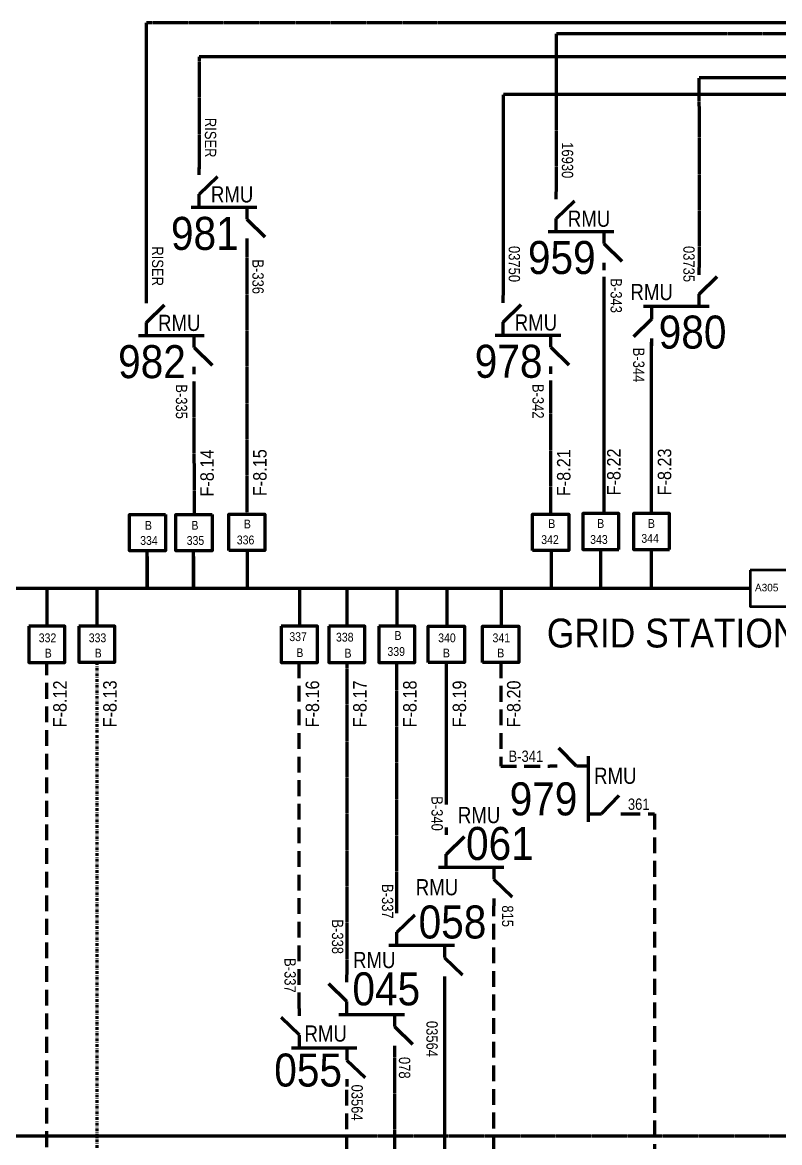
# Model space of a CAD drawing. Header units: metres. Extents: x 65984 to 144644, y -19036 to 23726.
# Drawn here: x 117349.8 to 117579.1, y 21960.8 to 22300 of the extents above; entities that cross this region are included whole.
import ezdxf
from ezdxf.enums import TextEntityAlignment as Align

# ---------------------------------------------------------------- set-up
doc = ezdxf.new("R2010")
doc.units = ezdxf.units.M
doc.header["$MEASUREMENT"] = 0
for name, pattern in [('DGN Style 2', [0.023128, 0, -0.023128]), ('DGN Style 3', [0.013877, 0, -0.013877]), ('DGN Style 4', [1.6, 0.8, -0.4, 0, -0.4]), ('HIDDEN2', [2381.25, 1587.5, -793.75])]:
    doc.linetypes.add(name, pattern=pattern)
for name, color, linetype, lineweight in [('d_eos', 111, 'Continuous', 40), ('d_eos no', 121, 'Continuous', 40), ('d_switch', 95, 'Continuous', 40), ('d_ug cable', 95, 'Continuous', 40), ('GRID STATION  04', 7, 'Continuous', 40), ('GRID STATION 01', 7, 'Continuous', 40), ('Level 37', 7, 'Continuous', 0), ('O H MAIN FEEDER', 4, 'Continuous', 100)]:
    doc.layers.add(name, color=color, linetype=linetype, lineweight=lineweight)
doc.styles.add('Style-Arial', font='arial.ttf')
doc.styles.add('Style-ENGINEERING', font='ENGINEERING.shx')
doc.styles.add('Style-msdefault', font='msdefault.shx')

# ---------------------------------------------------------------- blocks, each defined once
blk = doc.blocks.new('*U1021')
at = {"layer": 'd_eos', "color": 234, "linetype": 'Continuous', "lineweight": 211, "ltscale": 0.542324}
for p, q in [((-10.92, 12.05), (-10.92, 14.82)), ((-10.92, 4.75), (-4.06, 11.41)), ((-10.93, 0.2), (-10.93, 4.75)), ((-13.93, -0.16), (10.87, -0.16)), ((7.07, -0.16), (7.07, -4.72)), ((7.08, -4.72), (13.94, -11.38)), ((7.07, -12.02), (7.07, -14.78))]:
    blk.add_line(p, q, dxfattribs=at)
at = {"layer": 'd_ug cable', "color": 234, "linetype": 'DGN Style 2', "lineweight": 100, "flags": 128}
blk.add_lwpolyline([(7.07, -14.78), (7.07, -14.78)], close=True, dxfattribs=at)
blk = doc.blocks.new('*U1019')
at = {"layer": 'd_eos', "color": 6, "linetype": 'Continuous', "lineweight": 211, "ltscale": 0.542324}
for p, q in [((-10.92, 12.05), (-10.92, 14.82)), ((-10.92, 4.75), (-4.06, 11.41)), ((-10.93, 0.2), (-10.93, 4.75)), ((-13.93, -0.16), (10.87, -0.16)), ((7.07, -0.16), (7.07, -4.72)), ((7.08, -4.72), (13.94, -11.38)), ((7.07, -12.02), (7.07, -14.78))]:
    blk.add_line(p, q, dxfattribs=at)
at = {"layer": 'd_ug cable', "color": 6, "linetype": 'DGN Style 2', "lineweight": 100, "flags": 128}
blk.add_lwpolyline([(7.07, -14.78), (7.07, -14.78)], close=True, dxfattribs=at)
blk = doc.blocks.new('*U1031')
at = {"layer": 'd_eos', "color": 7, "linetype": 'Continuous', "lineweight": 211, "ltscale": 0.542324}
for p, q in [((-7.22, 9.63), (-7.22, 11.85)), ((-7.22, 9.63), (-7.22, 11.85)), ((-7.22, 3.79), (-12.71, 9.12)), ((-7.22, 0.15), (-7.22, 3.79)), ((-9.62, -0.14), (10.22, -0.14)), ((7.18, -0.14), (7.18, -3.79)), ((7.18, -3.79), (12.68, -9.12)), ((7.18, -9.63), (7.18, -11.85))]:
    blk.add_line(p, q, dxfattribs=at)
at = {"layer": 'd_ug cable', "color": 7, "linetype": 'DGN Style 2', "lineweight": 100, "flags": 128}
blk.add_lwpolyline([(7.18, -11.85), (7.18, -11.85)], close=True, dxfattribs=at)
blk = doc.blocks.new('*U1083')
at = {"layer": 'd_eos', "color": 5, "linetype": 'Continuous', "lineweight": 211, "ltscale": 0.542324}
for p, q in [((-10.92, 12.05), (-10.92, 14.82)), ((-10.92, 4.75), (-4.06, 11.41)), ((-10.93, 0.2), (-10.93, 4.75)), ((-13.93, -0.16), (10.87, -0.16)), ((7.07, -0.16), (7.07, -4.72)), ((7.08, -4.72), (13.94, -11.38)), ((7.07, -12.02), (7.07, -14.78))]:
    blk.add_line(p, q, dxfattribs=at)
at = {"layer": 'd_ug cable', "color": 5, "linetype": 'DGN Style 2', "lineweight": 100, "flags": 128}
blk.add_lwpolyline([(7.07, -14.78), (7.07, -14.78)], close=True, dxfattribs=at)
blk = doc.blocks.new('*U1164')
at = {"layer": 'd_eos', "color": 220, "linetype": 'Continuous', "lineweight": 211, "ltscale": 0.542324}
for p, q in [((-10.92, 12.05), (-10.92, 14.82)), ((-10.92, 4.75), (-4.06, 11.41)), ((-10.93, 0.2), (-10.93, 4.75)), ((-13.93, -0.16), (10.87, -0.16)), ((7.07, -0.16), (7.07, -4.72)), ((7.08, -4.72), (13.94, -11.38)), ((7.07, -12.02), (7.07, -14.78))]:
    blk.add_line(p, q, dxfattribs=at)
at = {"layer": 'd_ug cable', "color": 220, "linetype": 'DGN Style 2', "lineweight": 100, "flags": 128}
blk.add_lwpolyline([(7.07, -14.78), (7.07, -14.78)], close=True, dxfattribs=at)

msp = doc.modelspace()

# ---------------------------------------------------------------- linework, layer by layer
at = {"layer": 'd_eos', "color": 94, "linetype": 'Continuous', "lineweight": 211, "ltscale": 0.542324}
for p, q in [((117554.68, 22223.53), (117554.68, 22225.74)), ((117554.69, 22217.69), (117560.18, 22223.02)), ((117554.68, 22214.04), (117554.68, 22217.69)), ((117537.88, 22214.04), (117557.72, 22214.04)), ((117540.28, 22213.75), (117540.28, 22210.1)), ((117540.28, 22210.1), (117534.79, 22204.78)), ((117540.28, 22204.27), (117540.28, 22202.05))]:
    msp.add_line(p, q, dxfattribs=at)
at = {"layer": 'd_eos', "color": 1, "linetype": 'Continuous', "lineweight": 211, "ltscale": 0.542324}
for p, q in [((117517.59, 22074.79), (117512.26, 22080.28)), ((117511.76, 22074.78), (117509.54, 22074.78)), ((117521.24, 22074.78), (117517.59, 22074.78)), ((117521.24, 22057.98), (117521.24, 22077.82)), ((117525.18, 22060.38), (117530.51, 22065.87)), ((117521.53, 22060.38), (117525.18, 22060.38)), ((117531.02, 22060.38), (117533.23, 22060.38)), ((117448.03, 22009.43), (117448.03, 22011.64)), ((117448.03, 22003.59), (117442.54, 22008.92)), ((117448.03, 21999.94), (117448.03, 22003.59)), ((117445.62, 21999.65), (117465.47, 21999.65)), ((117462.43, 21999.65), (117462.43, 21996.01)), ((117462.43, 21996.01), (117467.93, 21990.67)), ((117462.43, 21990.17), (117462.43, 21987.95))]:
    msp.add_line(p, q, dxfattribs=at)
at = {"layer": 'd_ug cable', "color": 1, "linetype": 'DGN Style 3', "lineweight": 100}
msp.add_line((117448.03, 22106.22), (117448.03, 22011.64), dxfattribs=at)
at = {"layer": 'd_ug cable', "color": 234, "linetype": 'DGN Style 3', "lineweight": 100}
msp.add_line((117463.16, 22032.56), (117463.16, 22106.22), dxfattribs=at)
at = {"layer": 'd_ug cable', "color": 3, "linetype": 'DGN Style 3', "lineweight": 100}
msp.add_line((117478.17, 22063.17), (117478.17, 22106.22), dxfattribs=at)
at = {"layer": 'd_ug cable', "color": 220, "linetype": 'DGN Style 3', "lineweight": 100, "flags": 128}
for points in [[(117387.35, 22217.17), (117387.35, 22299.98), (118382.14, 22299.98), (118382.14, 22201.11)], [(117401.75, 22191.41), (117401.76, 22150.96)]]:
    msp.add_lwpolyline(points, dxfattribs=at)
at = {"layer": 'd_ug cable', "color": 215, "linetype": 'DGN Style 3', "lineweight": 100, "flags": 128}
for points in [[(118405.61, 22217.34), (118405.6, 22296.59), (117511.43, 22296.48), (117511.44, 22248.7)], [(117525.85, 22222.94), (117525.86, 22151.29)]]:
    msp.add_lwpolyline(points, dxfattribs=at)
at = {"layer": 'd_ug cable', "color": 70, "linetype": 'DGN Style 3', "lineweight": 100, "true_color": 0x60ff21, "flags": 128}
for points in [[(118362.43, 22122.99), (118356.39, 22122.99), (118356.39, 22289.55), (117403.35, 22289.55), (117403.35, 22255.57)], [(117417.75, 22233.15), (117417.75, 22151.07)]]:
    msp.add_lwpolyline(points, dxfattribs=at)
at = {"layer": 'd_ug cable', "color": 94, "linetype": 'DGN Style 3', "lineweight": 100, "flags": 128}
msp.add_lwpolyline([(118505.36, 21505.14), (118505.36, 21509.6), (118264.85, 21509.6), (118264.85, 21975.79), (117884.43, 21975.79), (117884.39, 22283.21), (117554.67, 22283.16), (117554.68, 22225.74)], dxfattribs=at)
at = {"layer": 'd_ug cable', "color": 5, "linetype": 'DGN Style 3', "lineweight": 100, "flags": 128}
for points in [[(118374.5, 21363.67), (118374.5, 21371.66), (118302.85, 21371.66), (118302.85, 21494.75), (118259.87, 21494.75), (118259.87, 21970.81), (117879.45, 21970.81), (117879.41, 22278.23), (117495.33, 22278.18), (117495.34, 22217.28)], [(117509.75, 22191.52), (117509.75, 22151.07)]]:
    msp.add_lwpolyline(points, dxfattribs=at)
at = {"layer": 'd_ug cable', "color": 94, "linetype": 'DGN Style 2', "lineweight": 100, "flags": 128}
msp.add_lwpolyline([(117554.68, 22225.74), (117554.68, 22225.74)], close=True, dxfattribs=at)
at = {"layer": 'd_ug cable', "color": 234, "linetype": 'DGN Style 3', "lineweight": 100, "flags": 128}
for points in [[(117155.81, 22106.67), (117155.81, 21962.93), (118292.57, 21962.93), (118292.57, 21982.71)], [(117477.57, 22008.87), (117477.57, 21933.92), (118338.51, 21933.92), (118338.51, 21311.27), (118522.28, 21311.27), (118522.28, 21296.86)]]:
    msp.add_lwpolyline(points, dxfattribs=at)
at = {"layer": 'd_ug cable', "color": 5, "linetype": 'HIDDEN2', "lineweight": 158, "ltscale": 0.003}
msp.add_lwpolyline([(117357.2, 21909.48), (117357.2, 22106.23)], dxfattribs=at)
at = {"layer": 'd_ug cable', "color": 7, "linetype": 'HIDDEN2', "lineweight": 158, "ltscale": 0.003}
for points in [[(117433.65, 22001.47), (117433.65, 22106.22)], [(118436.3, 21101.46), (118436.3, 21140.63), (118332.59, 21140.63), (118332.59, 21929.17), (117448.06, 21929.17), (117448.06, 21977.78)]]:
    msp.add_lwpolyline(points, dxfattribs=at)
at = {"layer": 'd_ug cable', "color": 1, "linetype": 'HIDDEN2', "lineweight": 158, "ltscale": 0.003}
for points in [[(117494.62, 22106.22), (117494.62, 22074.78), (117509.54, 22074.78)], [(117532.12, 22060.38), (117541.23, 22060.38), (117541.23, 21874.12), (117698.84, 21874.12), (117698.84, 21789.76), (118290.64, 21789.76), (118290.64, 21535.63), (118432.79, 21535.63), (118432.79, 21559.29)]]:
    msp.add_lwpolyline(points, dxfattribs=at)
at = {"layer": 'd_ug cable', "color": 1, "linetype": 'DGN Style 2', "lineweight": 100, "flags": 128}
for points in [[(117509.54, 22074.78), (117509.54, 22074.78)], [(117462.43, 21987.95), (117462.43, 21987.95)]]:
    msp.add_lwpolyline(points, close=True, dxfattribs=at)
at = {"layer": 'd_ug cable', "color": 3, "linetype": 'HIDDEN2', "lineweight": 158, "ltscale": 0.003}
msp.add_lwpolyline([(118627.83, 21173.97), (118627.83, 21152.1), (118328.26, 21152.1), (118328.26, 21958), (117492.57, 21958), (117492.57, 22032.51)], dxfattribs=at)
at = {"layer": 'd_ug cable', "color": 1, "linetype": 'DGN Style 3', "lineweight": 100, "flags": 128}
msp.add_lwpolyline([(117462.43, 21987.95), (117462.43, 21918.22), (117690.03, 21918.22), (117690.03, 21776.92), (118320.53, 21776.92), (118320.53, 21338.41), (118249.74, 21338.41)], dxfattribs=at)
at = {"layer": 'GRID STATION  04', "color": 218, "linetype": 'Continuous', "lineweight": 70, "ltscale": 0.437972}
msp.add_line((117387.57, 22128.64), (117387.57, 22140.02), dxfattribs=at)
at = {"layer": 'GRID STATION  04', "color": 220, "linetype": 'Continuous', "lineweight": 70, "ltscale": 0.437972}
for p, q in [((117401.65, 22128.64), (117401.65, 22140.02)), ((117401.65, 22138.23), (117401.65, 22128.64))]:
    msp.add_line(p, q, dxfattribs=at)
at = {"layer": 'GRID STATION  04', "color": 70, "linetype": 'Continuous', "lineweight": 70, "ltscale": 0.437972, "true_color": 0x60ff21}
msp.add_line((117417.86, 22140.13), (117417.86, 22128.64), dxfattribs=at)
at = {"layer": 'GRID STATION  04', "color": 5, "linetype": 'Continuous', "lineweight": 70, "ltscale": 0.437972}
for p, q in [((117509.87, 22140.13), (117509.87, 22128.64)), ((117357.31, 22117.16), (117357.31, 22128.66))]:
    msp.add_line(p, q, dxfattribs=at)
at = {"layer": 'GRID STATION  04', "color": 215, "linetype": 'Continuous', "lineweight": 70, "ltscale": 0.437972}
msp.add_line((117524.81, 22140.36), (117524.81, 22128.64), dxfattribs=at)
at = {"layer": 'GRID STATION  04', "color": 94, "linetype": 'Continuous', "lineweight": 70, "ltscale": 0.437972}
msp.add_line((117540.17, 22140.36), (117540.17, 22128.64), dxfattribs=at)
at = {"layer": 'GRID STATION  04', "color": 251, "linetype": 'Continuous', "lineweight": 70, "ltscale": 0.437972}
msp.add_line((117387.57, 22138.23), (117387.57, 22128.64), dxfattribs=at)
at = {"layer": 'GRID STATION  04', "color": 121, "linetype": 'Continuous', "lineweight": 211, "ltscale": 0.437972}
msp.add_line((117570.2, 22128.64), (117314.9, 22128.64), dxfattribs=at)
at = {"layer": 'GRID STATION  04', "color": 140, "linetype": 'Continuous', "lineweight": 70, "ltscale": 0.437972}
msp.add_line((117372.45, 22117.18), (117372.45, 22128.67), dxfattribs=at)
at = {"layer": 'GRID STATION  04', "color": 7, "linetype": 'Continuous', "lineweight": 70, "ltscale": 0.437972}
msp.add_line((117433.77, 22117.15), (117433.77, 22128.64), dxfattribs=at)
at = {"layer": 'GRID STATION  04', "color": 1, "linetype": 'Continuous', "lineweight": 70, "ltscale": 0.437972}
for p, q in [((117448.14, 22117.15), (117448.14, 22128.64)), ((117494.74, 22128.64), (117494.74, 22117.15))]:
    msp.add_line(p, q, dxfattribs=at)
at = {"layer": 'GRID STATION  04', "color": 234, "linetype": 'Continuous', "lineweight": 70, "ltscale": 0.437972}
msp.add_line((117463.28, 22117.15), (117463.28, 22128.64), dxfattribs=at)
at = {"layer": 'GRID STATION  04', "color": 3, "linetype": 'Continuous', "lineweight": 70, "ltscale": 0.437972}
msp.add_line((117478.28, 22128.64), (117478.28, 22117.15), dxfattribs=at)
at = {"layer": 'GRID STATION  04', "color": 218, "linetype": 'Continuous', "lineweight": 70, "ltscale": 0.437972, "flags": 128}
msp.add_lwpolyline([(117393.15, 22150.96), (117393.15, 22140.02), (117382.22, 22140.02), (117382.22, 22150.96)], close=True, dxfattribs=at)
at = {"layer": 'GRID STATION  04', "color": 220, "linetype": 'Continuous', "lineweight": 70, "ltscale": 0.437972, "flags": 128}
msp.add_lwpolyline([(117407.23, 22150.96), (117407.23, 22140.02), (117396.3, 22140.02), (117396.3, 22150.96)], close=True, dxfattribs=at)
at = {"layer": 'GRID STATION  04', "color": 70, "linetype": 'Continuous', "lineweight": 70, "ltscale": 0.437972, "true_color": 0x60ff21, "flags": 128}
msp.add_lwpolyline([(117412.28, 22140.13), (117412.28, 22151.07), (117423.22, 22151.07), (117423.22, 22140.13)], close=True, dxfattribs=at)
at = {"layer": 'GRID STATION  04', "color": 5, "linetype": 'Continuous', "lineweight": 70, "ltscale": 0.437972, "flags": 128}
for points in [[(117504.29, 22140.13), (117504.29, 22151.07), (117515.23, 22151.07), (117515.23, 22140.13)], [(117351.73, 22117.16), (117351.73, 22106.23), (117362.67, 22106.23), (117362.67, 22117.16)]]:
    msp.add_lwpolyline(points, close=True, dxfattribs=at)
at = {"layer": 'GRID STATION  04', "color": 215, "linetype": 'Continuous', "lineweight": 70, "ltscale": 0.437972, "flags": 128}
msp.add_lwpolyline([(117530.39, 22140.36), (117530.39, 22151.29), (117519.46, 22151.29), (117519.46, 22140.36)], close=True, dxfattribs=at)
at = {"layer": 'GRID STATION  04', "color": 94, "linetype": 'Continuous', "lineweight": 70, "ltscale": 0.437972, "flags": 128}
msp.add_lwpolyline([(117545.75, 22140.36), (117545.75, 22151.29), (117534.81, 22151.29), (117534.81, 22140.36)], close=True, dxfattribs=at)
at = {"layer": 'GRID STATION  04', "color": 121, "linetype": 'Continuous', "lineweight": 53, "ltscale": 0.437972, "flags": 128}
msp.add_lwpolyline([(117570.2, 22134.11), (117570.2, 22123.18), (117581.69, 22123.18), (117581.69, 22134.11)], close=True, dxfattribs=at)
at = {"layer": 'GRID STATION  04', "color": 140, "linetype": 'Continuous', "lineweight": 70, "ltscale": 0.437972, "flags": 128}
msp.add_lwpolyline([(117366.87, 22117.18), (117366.87, 22106.24), (117377.8, 22106.24), (117377.8, 22117.18)], close=True, dxfattribs=at)
at = {"layer": 'GRID STATION  04', "color": 7, "linetype": 'Continuous', "lineweight": 70, "ltscale": 0.437972, "flags": 128}
msp.add_lwpolyline([(117428.19, 22117.15), (117428.19, 22106.22), (117439.12, 22106.22), (117439.12, 22117.15)], close=True, dxfattribs=at)
at = {"layer": 'GRID STATION  04', "color": 1, "linetype": 'Continuous', "lineweight": 70, "ltscale": 0.437972, "flags": 128}
for points in [[(117442.56, 22117.15), (117442.56, 22106.22), (117453.49, 22106.22), (117453.49, 22117.15)], [(117489.16, 22106.22), (117489.16, 22117.15), (117500.09, 22117.15), (117500.09, 22106.22)]]:
    msp.add_lwpolyline(points, close=True, dxfattribs=at)
at = {"layer": 'GRID STATION  04', "color": 234, "linetype": 'Continuous', "lineweight": 70, "ltscale": 0.437972, "flags": 128}
msp.add_lwpolyline([(117457.7, 22117.15), (117457.7, 22106.22), (117468.63, 22106.22), (117468.63, 22117.15)], close=True, dxfattribs=at)
at = {"layer": 'GRID STATION  04', "color": 3, "linetype": 'Continuous', "lineweight": 70, "ltscale": 0.437972, "flags": 128}
msp.add_lwpolyline([(117472.7, 22106.22), (117472.7, 22117.15), (117483.63, 22117.15), (117483.63, 22106.22)], close=True, dxfattribs=at)
at = {"layer": 'O H MAIN FEEDER', "color": 94, "lineweight": 211, "ltscale": 30}
msp.add_line((117540.28, 22151.29), (117540.28, 22203.16), dxfattribs=at)
at = {"layer": 'O H MAIN FEEDER', "color": 140, "linetype": 'DGN Style 4', "lineweight": 211}
msp.add_line((117372.34, 22106.24), (117372.34, 21923.64), dxfattribs=at)

# ---------------------------------------------------------------- block references
at = {"layer": 'd_eos', "color": 6, "linetype": 'Continuous', "lineweight": 211, "ltscale": 0.542324, "xscale": 0.800382047217659, "yscale": 0.800382047217659, "zscale": 0.800382047217659}
for p in [(117412.09, 22244.21), (117520.18, 22236.84)]:
    msp.add_blockref('*U1019', p, dxfattribs=at)
at = {"layer": 'd_eos', "color": 220, "linetype": 'Continuous', "lineweight": 211, "ltscale": 0.542324, "xscale": 0.800382047217659, "yscale": 0.800382047217659, "zscale": 0.800382047217659}
msp.add_blockref('*U1164', (117396.09, 22205.31), dxfattribs=at)
at = {"layer": 'd_eos', "color": 5, "linetype": 'Continuous', "lineweight": 211, "ltscale": 0.542324, "xscale": 0.800382047217659, "yscale": 0.800382047217659, "zscale": 0.800382047217659}
msp.add_blockref('*U1083', (117504.09, 22205.42), dxfattribs=at)
at = {"layer": 'd_eos', "color": 234, "linetype": 'Continuous', "lineweight": 211, "ltscale": 0.542324, "xscale": 0.800382047217659, "yscale": 0.800382047217659, "zscale": 0.800382047217659}
for p in [(117486.91, 22044.34), (117471.91, 22020.7)]:
    msp.add_blockref('*U1021', p, dxfattribs=at)
at = {"layer": 'd_eos', "color": 7, "linetype": 'Continuous', "lineweight": 211, "ltscale": 0.542324}
msp.add_blockref('*U1031', (117440.88, 21989.62), dxfattribs=at)

# ---------------------------------------------------------------- texts
at = {"layer": 'd_eos no', "color": 7, "linetype": 'Continuous', "lineweight": 140, "style": 'Style-Arial', "width": 0.88}
for s, p in [('981', (117394.78, 22231.1)), ('959', (117502.87, 22223.8)), ('980', (117542.48, 22201.22)), ('982', (117378.78, 22192.27)), ('978', (117486.77, 22192.38)), ('979', (117497.34, 22059.9)), ('061', (117484.13, 22046.4)), ('058', (117469.77, 22022.63)), ('045', (117449.73, 22002.38)), ('055', (117426.06, 21977.8))]:
    msp.add_text(s, height=10, dxfattribs=at).set_placement(p)
at = {"layer": 'd_switch', "color": 220, "linetype": 'Continuous', "lineweight": 30, "style": 'Style-msdefault', "width": 0.9}
msp.add_text('F-8.14', height=4.085, rotation=90, dxfattribs=at).set_placement((117403.67, 22156.44), align=Align.TOP_LEFT)
at = {"layer": 'd_switch', "color": 70, "linetype": 'Continuous', "lineweight": 30, "true_color": 0x60ff21, "style": 'Style-msdefault', "width": 0.9}
msp.add_text('F-8.15', height=4.085, rotation=90, dxfattribs=at).set_placement((117419.66, 22156.55), align=Align.TOP_LEFT)
at = {"layer": 'd_switch', "color": 5, "linetype": 'Continuous', "lineweight": 30, "style": 'Style-msdefault', "width": 0.9}
msp.add_text('F-8.21', height=4.085, rotation=90, dxfattribs=at).set_placement((117511.67, 22156.55), align=Align.TOP_LEFT)
at = {"layer": 'd_switch', "color": 215, "linetype": 'Continuous', "lineweight": 30, "style": 'Style-msdefault', "width": 0.9}
msp.add_text('F-8.22', height=4.085, rotation=90, dxfattribs=at).set_placement((117526.83, 22156.77), align=Align.TOP_LEFT)
at = {"layer": 'd_switch', "color": 94, "linetype": 'Continuous', "lineweight": 30, "style": 'Style-msdefault', "width": 0.9}
msp.add_text('F-8.23', height=4.085, rotation=90, dxfattribs=at).set_placement((117542.19, 22156.77), align=Align.TOP_LEFT)
at = {"layer": 'd_switch', "color": 5, "linetype": 'Continuous', "lineweight": 30, "style": 'Style-msdefault', "width": 0.9}
msp.add_text('F-8.12', height=4.085, rotation=90, dxfattribs=at).set_placement((117359.11, 22100.75), align=Align.TOP_RIGHT)
at = {"layer": 'd_switch', "color": 140, "linetype": 'Continuous', "lineweight": 30, "style": 'Style-msdefault', "width": 0.9}
msp.add_text('F-8.13', height=4.085, rotation=90, dxfattribs=at).set_placement((117374.25, 22100.76), align=Align.TOP_RIGHT)
at = {"layer": 'd_switch', "color": 7, "linetype": 'Continuous', "lineweight": 30, "style": 'Style-msdefault', "width": 0.9}
msp.add_text('F-8.16', height=4.085, rotation=90, dxfattribs=at).set_placement((117435.56, 22100.74), align=Align.TOP_RIGHT)
at = {"layer": 'd_switch', "color": 1, "linetype": 'Continuous', "lineweight": 30, "style": 'Style-msdefault', "width": 0.9}
for s, p in [('F-8.17', (117449.94, 22100.74)), ('F-8.20', (117496.53, 22100.74))]:
    msp.add_text(s, height=4.085, rotation=90, dxfattribs=at).set_placement(p, align=Align.TOP_RIGHT)
at = {"layer": 'd_switch', "color": 234, "linetype": 'Continuous', "lineweight": 30, "style": 'Style-msdefault', "width": 0.9}
msp.add_text('F-8.18', height=4.085, rotation=90, dxfattribs=at).set_placement((117465.07, 22100.74), align=Align.TOP_RIGHT)
at = {"layer": 'd_switch', "color": 2, "linetype": 'Continuous', "lineweight": 30, "style": 'Style-msdefault', "width": 0.9}
msp.add_text('F-8.19', height=4.085, rotation=90, dxfattribs=at).set_placement((117480.07, 22100.74), align=Align.TOP_RIGHT)
at = {"layer": 'GRID STATION  04', "color": 70, "linetype": 'Continuous', "lineweight": 30, "true_color": 0x60ff21, "style": 'Style-msdefault', "width": 0.888889}
for s, height, p in [('B', 2.68, (117416.85, 22149.46)), ('336', 2.678, (117414.72, 22144.62))]:
    msp.add_text(s, height=height, dxfattribs=at).set_placement(p, align=Align.TOP_LEFT)
at = {"layer": 'GRID STATION  04', "color": 5, "linetype": 'Continuous', "lineweight": 30, "style": 'Style-msdefault', "width": 0.888889}
for s, height, p in [('B', 2.68, (117509.03, 22149.57)), ('342', 2.678, (117506.9, 22144.72))]:
    msp.add_text(s, height=height, dxfattribs=at).set_placement(p, align=Align.TOP_LEFT)
at = {"layer": 'GRID STATION  04', "color": 215, "linetype": 'Continuous', "lineweight": 30, "style": 'Style-msdefault', "width": 0.888889}
for s, height, p in [('B', 2.68, (117523.85, 22149.61)), ('343', 2.678, (117521.71, 22144.77))]:
    msp.add_text(s, height=height, dxfattribs=at).set_placement(p, align=Align.TOP_LEFT)
at = {"layer": 'GRID STATION  04', "color": 94, "linetype": 'Continuous', "lineweight": 30, "style": 'Style-msdefault', "width": 0.888889}
for s, height, p in [('B', 2.68, (117539.2, 22149.61)), ('344', 2.678, (117537.21, 22145.1))]:
    msp.add_text(s, height=height, dxfattribs=at).set_placement(p, align=Align.TOP_LEFT)
at = {"layer": 'GRID STATION  04', "color": 218, "linetype": 'Continuous', "lineweight": 30, "style": 'Style-msdefault', "width": 0.888889}
for s, height, p in [('B', 2.68, (117386.89, 22149.06)), ('334', 2.678, (117385.46, 22144.47))]:
    msp.add_text(s, height=height, dxfattribs=at).set_placement(p, align=Align.TOP_LEFT)
at = {"layer": 'GRID STATION  04', "color": 220, "linetype": 'Continuous', "lineweight": 30, "style": 'Style-msdefault', "width": 0.888889}
for s, height, p in [('B', 2.68, (117400.98, 22149.06)), ('335', 2.678, (117399.54, 22144.47))]:
    msp.add_text(s, height=height, dxfattribs=at).set_placement(p, align=Align.TOP_LEFT)
at = {"layer": 'GRID STATION  04', "color": 121, "linetype": 'Continuous', "lineweight": 30, "style": 'Style-msdefault'}
msp.add_text('A305', height=2.274, dxfattribs=at).set_placement((117571.61, 22130.01), align=Align.TOP_LEFT)
at = {"layer": 'GRID STATION  04', "color": 7, "linetype": 'Continuous', "lineweight": 30, "style": 'Style-msdefault', "width": 0.888889}
for s, height, p in [('337', 2.678, (117430.62, 22112.67)), ('B', 2.68, (117432.75, 22107.82))]:
    msp.add_text(s, height=height, dxfattribs=at).set_placement(p)
at = {"layer": 'GRID STATION  04', "color": 234, "linetype": 'Continuous', "lineweight": 30, "style": 'Style-msdefault', "width": 0.888889}
for s, height, p in [('B', 2.68, (117462.47, 22115.7)), ('339', 2.678, (117460.33, 22110.86))]:
    msp.add_text(s, height=height, dxfattribs=at).set_placement(p, align=Align.TOP_LEFT)
at = {"layer": 'GRID STATION  04', "color": 5, "linetype": 'Continuous', "lineweight": 30, "style": 'Style-msdefault', "width": 0.888889}
for s, height, p in [('332', 2.678, (117354.74, 22112.32)), ('B', 2.68, (117356.56, 22107.69))]:
    msp.add_text(s, height=height, dxfattribs=at).set_placement(p)
at = {"layer": 'GRID STATION  04', "color": 140, "linetype": 'Continuous', "lineweight": 30, "style": 'Style-msdefault', "width": 0.888889}
for s, height, p in [('333', 2.678, (117369.88, 22112.33)), ('B', 2.68, (117371.69, 22107.7))]:
    msp.add_text(s, height=height, dxfattribs=at).set_placement(p)
at = {"layer": 'GRID STATION  04', "color": 1, "linetype": 'Continuous', "lineweight": 30, "style": 'Style-msdefault', "width": 0.888889}
for s, height, p in [('338', 2.678, (117444.75, 22112.52)), ('341', 2.678, (117492.15, 22112.31)), ('B', 2.68, (117447.33, 22107.67)), ('B', 2.68, (117493.59, 22107.72))]:
    msp.add_text(s, height=height, dxfattribs=at).set_placement(p)
at = {"layer": 'GRID STATION  04', "color": 3, "linetype": 'Continuous', "lineweight": 30, "style": 'Style-msdefault', "width": 0.888889}
for s, height, p in [('340', 2.678, (117475.69, 22112.31)), ('B', 2.68, (117477.13, 22107.72))]:
    msp.add_text(s, height=height, dxfattribs=at).set_placement(p)
at = {"layer": 'GRID STATION 01', "linetype": 'Continuous', "lineweight": 30, "style": 'Style-Arial', "width": 0.877058}
msp.add_text('GRID STATION#8', height=8.7443, dxfattribs=at).set_placement((117552.65, 22115.1), align=Align.MIDDLE_CENTER)
at = {"layer": 'Level 37', "color": 7, "linetype": 'Continuous', "lineweight": 53, "style": 'Style-ENGINEERING', "width": 0.857143}
for s, p in [('RISER', (117408.47, 22271.09)), ('16930', (117516.57, 22263.71)), ('RISER', (117392.47, 22232.18)), ('03750', (117500.47, 22232.29)), ('03735', (117553.35, 22232.29)), ('B-336', (117422.86, 22228.23)), ('B-343', (117531.32, 22222.5)), ('B-344', (117538.15, 22201.5)), ('B-335', (117399.69, 22190.42)), ('B-342', (117507.68, 22190.53)), ('B-340', (117477.09, 22065.72)), ('B-337', (117462.09, 22039.12)), ('815', (117498.45, 22032.66)), ('B-338', (117446.95, 22028.42)), ('B-337', (117432.58, 22016.7)), ('03564', (117475.55, 21997.68)), ('078', (117467.23, 21986.76)), ('03564', (117452.86, 21978.41))]:
    msp.add_text(s, height=3.43, rotation=270, dxfattribs=at).set_placement(p, align=Align.TOP_LEFT)
at = {"layer": 'Level 37', "color": 7, "linetype": 'Continuous', "lineweight": 100, "style": 'Style-msdefault', "width": 0.86}
for p in [(117419.71, 22245.47), (117527.8, 22238.09), (117403.71, 22206.56), (117511.71, 22206.67), (117535.74, 22069.44), (117494.5, 22057.54), (117481.75, 22035.7), (117462.76, 22013.66), (117448.05, 21991.4)]:
    msp.add_text('RMU', height=4.9, rotation=359.9996, dxfattribs=at).set_placement(p, align=Align.RIGHT)
msp.add_text('RMU', height=4.9, rotation=0.0004, dxfattribs=at).set_placement((117546.75, 22220.79), align=Align.TOP_RIGHT)
at = {"layer": 'Level 37', "color": 7, "linetype": 'Continuous', "lineweight": 53, "style": 'Style-ENGINEERING', "width": 0.857143}
for s, p in [('B-341', (117496.99, 22079.52)), ('361', (117533.14, 22065.01))]:
    msp.add_text(s, height=3.43, dxfattribs=at).set_placement(p, align=Align.TOP_LEFT)

doc.saveas('drawing.dxf')
